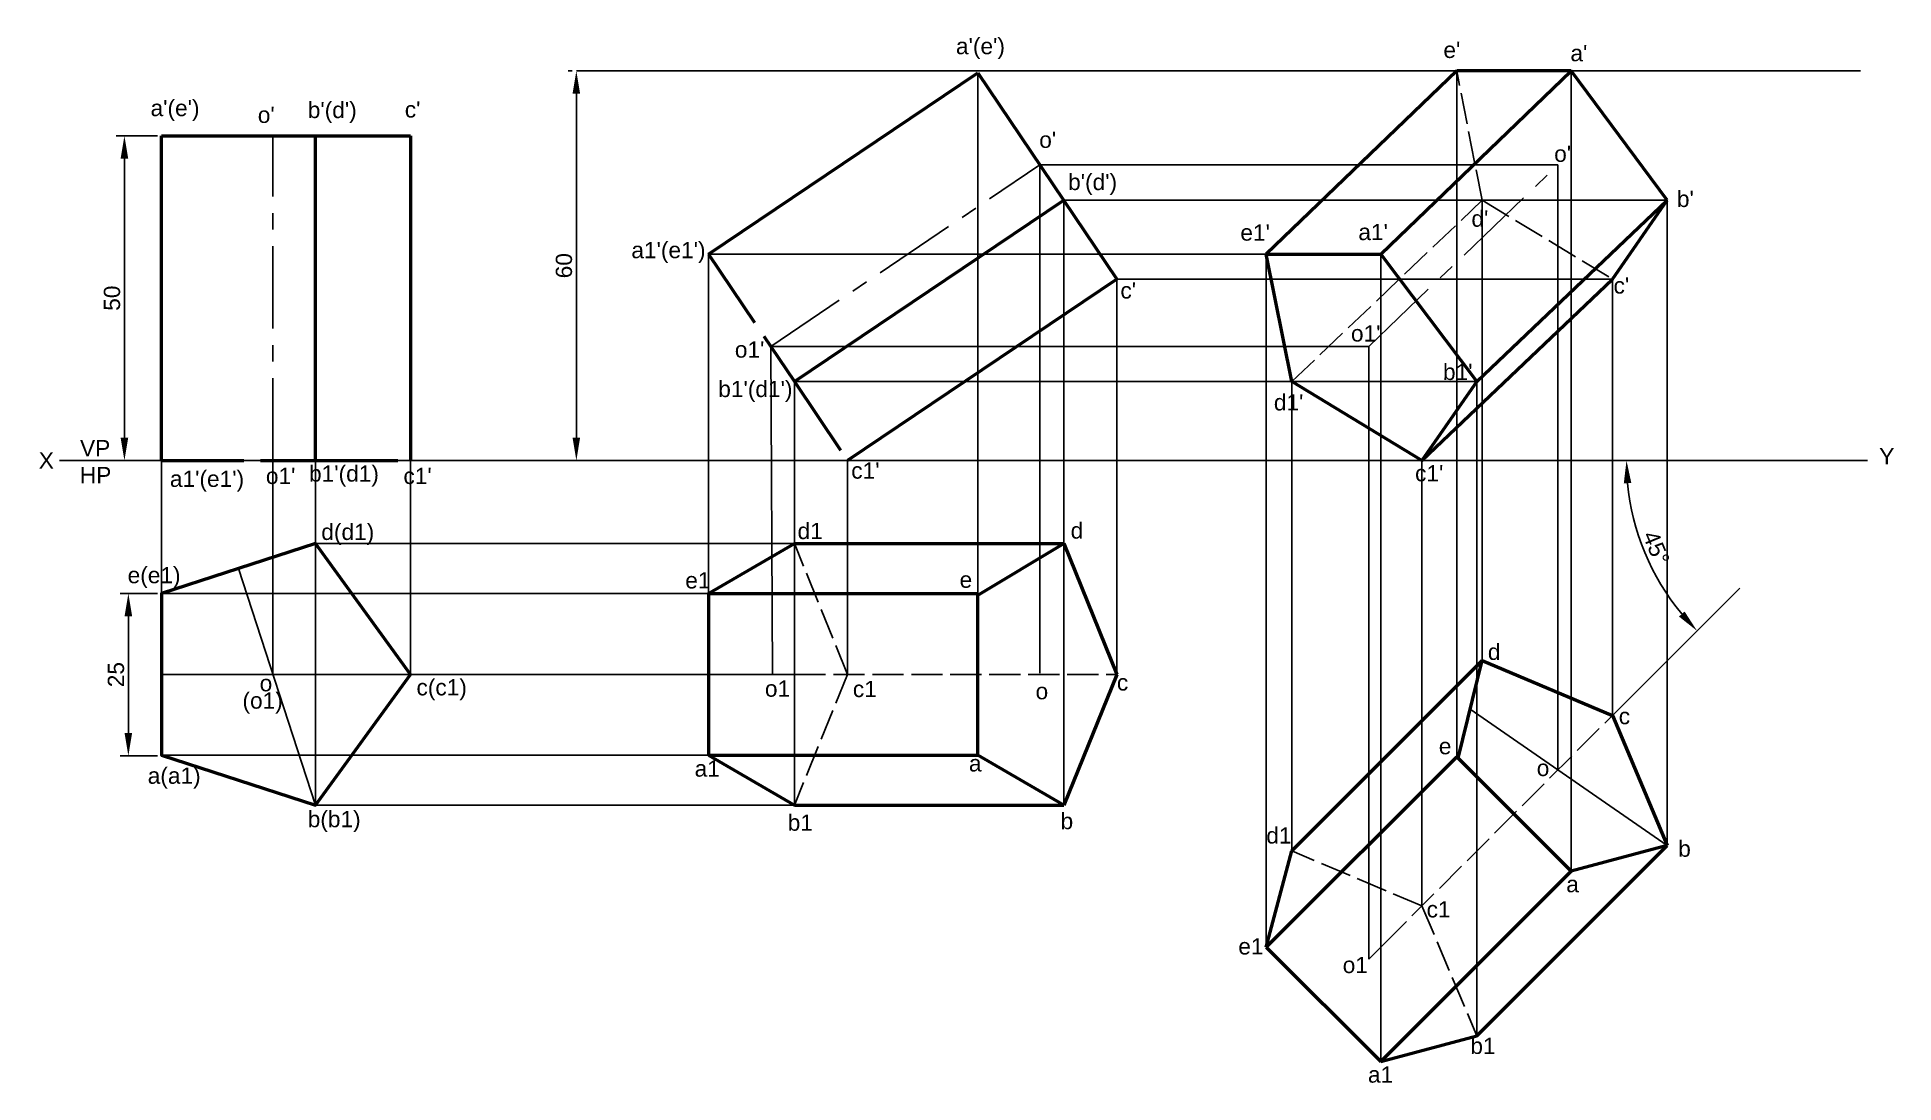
# Paper-space layout 'S_Pent.Pr' of a CAD drawing. Header units: millimetres. Extents: x 5 to 291, y 11 to 172.
import ezdxf

# ---------------------------------------------------------------- set-up
doc = ezdxf.new("R2010")
doc.units = ezdxf.units.MM
doc.header["$LTSCALE"] = 0.4
doc.linetypes.add('ACAD_ISO02W100', pattern=[15, 12, -3])
doc.linetypes.add('CENTER', pattern=[50.8, 31.75, -6.35, 6.35, -6.35])
doc.styles.get("Standard").update_dxf_attribs({"font": 'arial.ttf'})
doc.dimstyles.new('ISO-25', dxfattribs={"dimtxt": 2.5, "dimasz": 3.5, "dimexe": 1.25, "dimexo": 0.625, "dimtad": 1, "dimdsep": 46, "dimtxsty": 'Standard', "dimcen": 2.5, "dimadec": 0, "dimazin": 3, "dimtfac": 1, "dimtmove": 0, "dimatfit": 3, "dimfxl": 1, "dimarcsym": 0})

# ---------------------------------------------------------------- blocks, each defined once
blk = doc.blocks.new('*D47')
at = {"color": 0, "lineweight": -2, "transparency": 16777216}
for p, q in [((23.32, 156.97), (16.98, 156.97)), ((18.23, 153.47), (18.23, 110.47)), ((23.32, 106.97), (16.98, 106.97))]:
    blk.add_line(p, q, dxfattribs=at)
at = {"color": 0, "transparency": 16777216}
for points in [[(17.65, 153.47), (18.82, 153.47), (18.23, 156.97)], [(17.65, 110.47), (18.82, 110.47), (18.23, 106.97)]]:
    blk.add_solid(points, dxfattribs=at)
at = {"layer": 'Defpoints', "color": 0, "transparency": 16777216}
for p in [(23.94, 156.97), (18.23, 106.97), (23.94, 106.97)]:
    blk.add_point(p, dxfattribs=at)
at = {"color": 0, "transparency": 16777216, "insert": (16.33, 131.97), "char_height": 2.5, "attachment_point": 5, "rotation": 90}
blk.add_mtext('50', dxfattribs=at)
blk = doc.blocks.new('*D48')
at = {"color": 0, "lineweight": -2, "transparency": 16777216}
for p, q in [((23.32, 86.49), (17.59, 86.49)), ((18.84, 82.99), (18.84, 64.99)), ((23.32, 61.49), (17.59, 61.49))]:
    blk.add_line(p, q, dxfattribs=at)
at = {"color": 0, "transparency": 16777216}
for points in [[(18.26, 82.99), (19.42, 82.99), (18.84, 86.49)], [(18.26, 64.99), (19.42, 64.99), (18.84, 61.49)]]:
    blk.add_solid(points, dxfattribs=at)
at = {"layer": 'Defpoints', "color": 0, "transparency": 16777216}
for p in [(23.94, 86.49), (18.84, 61.49), (23.94, 61.49)]:
    blk.add_point(p, dxfattribs=at)
at = {"color": 0, "transparency": 16777216, "insert": (16.94, 73.99), "char_height": 2.5, "attachment_point": 5, "rotation": 90}
blk.add_mtext('25', dxfattribs=at)
blk = doc.blocks.new('*D49')
at = {"color": 0, "lineweight": -2, "transparency": 16777216}
blk.add_arc((286.62, 106.97), 37.1, 185.4069, 219.5931, dxfattribs=at)
at = {"color": 0, "transparency": 16777216}
for points in [[(249.1, 103.45), (250.26, 103.5), (249.52, 106.97)], [(258.46, 83.71), (257.6, 82.93), (260.38, 80.73)]]:
    blk.add_solid(points, dxfattribs=at)
at = {"layer": 'Defpoints', "color": 0, "transparency": 16777216}
for p in [(4.79, 106.97), (286.62, 106.97), (250.78, 97.37), (266.98, 87.33), (247.34, 67.69)]:
    blk.add_point(p, dxfattribs=at)
at = {"color": 0, "transparency": 16777216, "insert": (254.09, 93.5), "char_height": 2.5, "attachment_point": 5, "rotation": 292.5}
blk.add_mtext('45°', dxfattribs=at)
blk = doc.blocks.new('*D50')
at = {"color": 0, "lineweight": -2, "transparency": 16777216}
for p, q in [((87.19, 166.97), (86.57, 166.97)), ((87.82, 163.47), (87.82, 110.47)), ((87.19, 106.97), (86.57, 106.97))]:
    blk.add_line(p, q, dxfattribs=at)
at = {"color": 0, "transparency": 16777216}
for points in [[(87.24, 163.47), (88.4, 163.47), (87.82, 166.97)], [(87.24, 110.47), (88.4, 110.47), (87.82, 106.97)]]:
    blk.add_solid(points, dxfattribs=at)
at = {"layer": 'Defpoints', "color": 0, "transparency": 16777216}
for p in [(87.82, 166.97), (87.82, 106.97), (87.82, 106.97)]:
    blk.add_point(p, dxfattribs=at)
at = {"color": 0, "transparency": 16777216, "insert": (85.92, 136.97), "char_height": 2.5, "attachment_point": 5, "rotation": 90}
blk.add_mtext('60', dxfattribs=at)

psp = doc.layouts.new('S_Pent.Pr')

# ---------------------------------------------------------------- linework, layer by layer
for p, q in [((87.82, 166.969), (285.528, 166.969)), ((149.626, 61.572), (149.626, 166.706)), ((223.378, 61.346), (223.378, 166.969)), ((240.996, 43.727), (240.996, 166.969)), ((159.208, 152.486), (159.208, 74.224)), ((159.208, 152.486), (238.953, 152.486)), ((238.953, 152.486), (238.953, 59.302)), ((162.868, 147.054), (162.868, 53.873)), ((162.868, 147.054), (255.804, 147.054)), ((227.297, 76.153), (227.297, 147.054)), ((255.804, 147.054), (255.804, 47.646)), ((108.161, 138.765), (108.161, 86.488)), ((108.161, 138.765), (211.676, 138.765)), ((194.058, 32.026), (194.058, 138.765)), ((211.676, 138.765), (211.676, 14.407)), ((171.051, 134.909), (171.051, 74.03)), ((247.338, 134.909), (171.051, 134.909)), ((247.338, 67.687), (247.338, 134.909)), ((117.743, 124.545), (118.001, 74.03)), ((117.743, 124.545), (209.838, 124.545)), ((209.838, 124.545), (209.838, 30.162)), ((121.403, 119.114), (121.403, 53.873)), ((121.403, 119.114), (226.484, 119.114)), ((197.977, 46.833), (197.977, 119.114)), ((226.484, 119.114), (226.484, 18.326)), ((129.587, 106.969), (129.587, 74.03)), ((218.018, 38.367), (218.018, 106.969)), ((47.641, 94.188), (162.868, 94.188)), ((23.944, 86.488), (108.161, 86.488)), ((266.978, 87.328), (247.338, 67.687)), ((118.001, 74.013), (121.403, 74.03)), ((225.438, 68.649), (255.804, 47.646)), ((23.944, 61.572), (108.161, 61.572)), ((47.641, 53.873), (162.868, 53.873)), ((209.838, 30.162), (212.231, 32.58))]:
    psp.add_line(p, q)
at = {"linetype": 'ByBlock', "lineweight": 50}
for p, q in [((108.161, 138.765), (149.626, 166.706)), ((149.626, 166.706), (171.051, 134.909)), ((23.944, 106.969), (23.944, 156.969)), ((23.944, 156.969), (62.286, 156.969)), ((47.641, 106.969), (47.641, 156.969)), ((62.286, 156.969), (62.286, 106.969)), ((121.403, 119.114), (162.868, 147.054)), ((171.051, 134.909), (129.587, 106.969))]:
    psp.add_line(p, q, dxfattribs=at)
at = {"lineweight": 50}
for p, q in [((223.378, 166.969), (194.058, 138.765)), ((211.676, 138.765), (240.996, 166.969)), ((240.996, 166.969), (223.378, 166.969)), ((255.804, 147.054), (240.996, 166.969)), ((226.484, 119.114), (255.804, 147.054)), ((247.338, 134.909), (255.804, 147.054)), ((197.977, 119.114), (194.058, 138.765)), ((194.058, 138.765), (211.676, 138.765)), ((211.676, 138.765), (226.484, 119.114)), ((218.018, 106.969), (247.338, 134.909)), ((218.018, 106.969), (197.977, 119.114)), ((226.484, 119.114), (218.018, 106.969)), ((108.161, 86.488), (121.403, 94.188)), ((121.403, 94.188), (162.868, 94.188)), ((149.626, 86.204), (162.868, 94.188)), ((162.868, 94.188), (171.051, 74.03)), ((108.161, 86.488), (108.161, 61.572)), ((108.161, 86.488), (149.626, 86.488)), ((149.626, 61.572), (149.626, 86.204)), ((197.977, 46.833), (227.297, 76.153)), ((223.579, 61.144), (227.297, 76.153)), ((227.297, 76.153), (247.338, 67.687)), ((171.051, 74.03), (162.868, 53.873)), ((247.338, 67.687), (255.804, 47.646)), ((108.161, 61.572), (149.626, 61.572)), ((108.161, 61.572), (121.403, 53.873)), ((162.868, 53.873), (149.626, 61.572)), ((194.058, 32.026), (223.378, 61.346)), ((240.996, 43.727), (223.579, 61.144)), ((121.403, 53.873), (162.868, 53.873)), ((194.058, 32.026), (197.977, 46.833)), ((226.484, 18.326), (255.804, 47.646)), ((255.804, 47.646), (240.996, 43.727)), ((211.676, 14.407), (240.996, 43.727)), ((194.058, 32.026), (211.676, 14.407)), ((211.676, 14.407), (226.484, 18.326))]:
    psp.add_line(p, q, dxfattribs=at)
at = {"linetype": 'ACAD_ISO02W100'}
for p, q in [((227.297, 147.054), (223.378, 166.969)), ((197.977, 119.114), (227.297, 147.054)), ((227.297, 147.054), (247.338, 134.909)), ((129.587, 74.03), (121.403, 94.188)), ((121.403, 74.03), (171.051, 74.03)), ((129.587, 74.03), (121.403, 53.873)), ((212.231, 32.58), (247.338, 67.687)), ((218.018, 38.367), (197.977, 46.833)), ((218.018, 38.367), (226.484, 18.326))]:
    psp.add_line(p, q, dxfattribs=at)
at = {"linetype": 'CENTER'}
for p, q in [((41.091, 106.969), (41.091, 156.969)), ((117.743, 124.545), (159.208, 152.486)), ((209.838, 124.545), (238.953, 152.486))]:
    psp.add_line(p, q, dxfattribs=at)
at = {"linetype": 'CENTER', "lineweight": 50}
for p, q in [((108.161, 138.765), (117.743, 124.545)), ((117.743, 124.545), (121.403, 119.114)), ((121.403, 119.114), (129.587, 106.969)), ((23.944, 106.969), (41.091, 106.969)), ((41.091, 106.969), (47.641, 106.969)), ((47.641, 106.969), (62.286, 106.969))]:
    psp.add_line(p, q, dxfattribs=at)
at = {"linetype": 'ByBlock'}
for p, q in [((8.224, 106.969), (286.619, 106.969)), ((23.944, 86.488), (23.944, 106.969)), ((41.091, 74.03), (41.091, 106.969)), ((47.641, 53.873), (47.641, 106.969)), ((62.286, 74.03), (62.286, 106.969)), ((35.793, 90.338), (47.641, 53.873)), ((62.286, 74.03), (23.944, 74.03)), ((62.286, 74.03), (118.001, 74.013))]:
    psp.add_line(p, q, dxfattribs=at)
at = {"linetype": 'ByBlock', "lineweight": 50}
psp.add_lwpolyline([(62.286, 74.03), (47.641, 94.188), (23.944, 86.488), (23.944, 61.572), (47.641, 53.873)], close=True, dxfattribs=at)

# ---------------------------------------------------------------- texts
at = {"char_height": 2.5, "attachment_point": 1}
for s, width, insert in [("a'(e')", 4.79034, (146.271, 172.048)), ("e'", 2.66327, (221.324, 171.465)), ("a'", 2.33036, (240.882, 170.966)), ("a'(e')", 3.66065, (22.259, 162.509)), ("o'", 3.95948, (38.769, 161.464)), ("b'(d')", 2.98829, (46.464, 162.211)), ("c'", 4.10889, (61.406, 162.285)), ("o'", 2.36034, (159.091, 157.617)), ("o'", 2.77759, (238.383, 155.469)), ("b'(d')", 1.86343, (163.537, 151.119)), ("b'", 2.08068, (257.278, 148.513)), ("e1'", 4.2016, (190.063, 143.332)), ("a1'", 3.97803, (208.229, 143.411)), ("d'", 2.87998, (225.641, 145.476)), ("a1'(e1')", 7.05552, (96.289, 140.629)), ("c'", 5.95648, (171.592, 134.414)), ("c'", 4.75225, (247.522, 135.174)), ("o1'", 2.94223, (207.089, 127.797)), ("o1'", 5.53161, (112.225, 125.314)), ("b1'", 2.92982, (221.259, 121.867)), ("b1'(d1')", 6.6229, (109.671, 119.236)), ("d1'", 3.88701, (195.219, 117.175)), ('VP', 5.90222, (11.4, 110.129)), ('Y', 4.14816, (288.432, 108.87)), ('X', 5.60268, (5.046, 108.219)), ('HP', 6.24941, (11.369, 105.975)), ("o1'", 2.78915, (40.014, 105.85)), ("b1'(d1)", 2.39859, (46.661, 106.215)), ("c1'", 3.4676, (61.196, 105.85)), ("c1'", 3.77106, (130.152, 106.669)), ("c1'", 2.37847, (216.965, 106.263)), ("a1'(e1')", 2.33686, (25.239, 105.398)), ('d(d1)', 1.32929, (48.549, 97.227)), ('d1', 3.13003, (121.876, 97.364)), ('d', 1.94062, (163.932, 97.435)), ('e(e1)', 3.43845, (18.727, 90.564)), ('e1', 3.57065, (104.59, 89.761)), ('e', 3.58378, (146.83, 89.86)), ('d', 1.31452, (228.17, 78.749)), ('o', 4.70316, (39.055, 73.917)), ('c(c1)', 2.72501, (63.206, 73.288)), ('o1', 2.19721, (116.856, 73.088)), ('c1', 2.2566, (130.396, 73.028)), ('o', 2.29992, (158.528, 72.689)), ('c', 3.1929, (171.051, 74.03)), ('(o1)', 4.08752, (36.41, 71.246)), ('c', 4.14062, (248.324, 68.844)), ('e', 1.83964, (220.618, 64.217)), ('a1', 2.83902, (106.037, 60.772)), ('a', 2.48412, (148.262, 61.572)), ('o', 2.14214, (235.692, 60.861)), ('a(a1)', 2.04376, (21.82, 59.674)), ('b(b1)', 2.9521, (46.458, 52.98)), ('b1', 3.43954, (120.364, 52.441)), ('b', 2.94879, (162.383, 52.68)), ('d1', 3.91904, (194.058, 50.461)), ('b', 2.56746, (257.481, 48.432)), ('a', 4.30739, (240.237, 42.968)), ('c1', 4.07358, (218.738, 39.087)), ('e1', 2.86631, (189.747, 33.38)), ('o1', 2.96868, (205.818, 30.516)), ('b1', 4.80805, (225.476, 18.06)), ('a1', 6.03972, (209.708, 13.639))]:
    psp.add_mtext_dynamic_manual_height_columns(s, width=width, gutter_width=12.5, heights=[0], dxfattribs=dict(at, insert=insert))

# ---------------------------------------------------------------- dimensions: what is measured, and where the dimension line sits
for base, p1, p2, picture, middle in [((87.82, 106.969), (87.82, 166.969), (87.82, 106.969), '*D50', (85.918, 136.969)), ((18.233, 106.969), (23.944, 156.969), (23.944, 106.969), '*D47', (16.332, 131.969)), ((18.839, 61.488), (23.944, 86.488), (23.944, 61.488), '*D48', (16.937, 73.988))]:
    dim = psp.add_linear_dim(base=base, p1=p1, p2=p2, angle=90, dimstyle='ISO-25')
    dim.commit()
    dim.dimension.update_dxf_attribs({"geometry": picture, "text_midpoint": middle})
dim = psp.add_angular_dim_2l(base=(250.781, 97.366), line1=((266.978, 87.328), (247.338, 67.687)), line2=((4.795, 106.969), (286.619, 106.969)), dimstyle='ISO-25')
dim.commit()
dim.dimension.update_dxf_attribs({"geometry": '*D49', "text_midpoint": (254.093, 93.496)})

doc.saveas('drawing.dxf')
